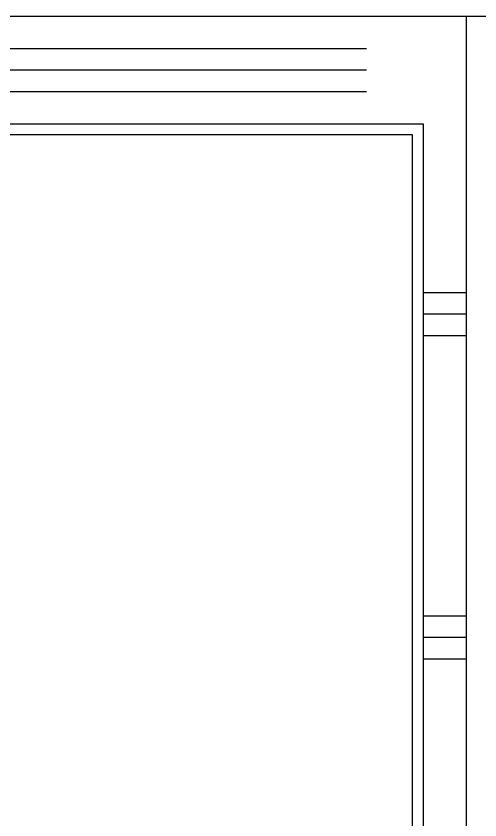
# Model space of a CAD drawing. Header units: inches. Extents: x 11.2 to 54.2, y 16.2 to 41.
# Drawn here: x 45.035 to 45.896, y 31.435 to 32.926 of the extents above; entities that cross this region are included whole.
import ezdxf

# ---------------------------------------------------------------- set-up
doc = ezdxf.new("R2010")
doc.units = ezdxf.units.IN
doc.header["$MEASUREMENT"] = 0
doc.layers.add('02', color=2, linetype='Continuous')
doc.layers.add('1', color=1, linetype='Continuous')

msp = doc.modelspace()

# ---------------------------------------------------------------- linework, layer by layer
at = {"layer": '02'}
msp.add_line((42.2703, 32.9263), (47.0703, 32.9263), dxfattribs=at)
at = {"layer": '1'}
for p, q in [((45.8703, 32.9263), (45.8703, 30.2263)), ((44.5267, 32.8663), (45.6853, 32.8663)), ((44.5267, 32.8263), (45.6853, 32.8263)), ((44.5267, 32.7863), (45.6853, 32.7863)), ((42.9503, 32.7263), (45.7903, 32.7263)), ((45.7903, 32.7263), (45.7903, 30.5763)), ((42.9703, 32.7063), (45.7703, 32.7063)), ((45.7703, 32.7063), (45.7703, 30.5763)), ((45.8703, 32.413), (45.7903, 32.413)), ((45.8703, 32.373), (45.7903, 32.373)), ((45.8703, 32.333), (45.7903, 32.333)), ((45.8703, 31.813), (45.7903, 31.813)), ((45.8703, 31.773), (45.7903, 31.773)), ((45.8703, 31.733), (45.7903, 31.733))]:
    msp.add_line(p, q, dxfattribs=at)

doc.saveas('drawing.dxf')
